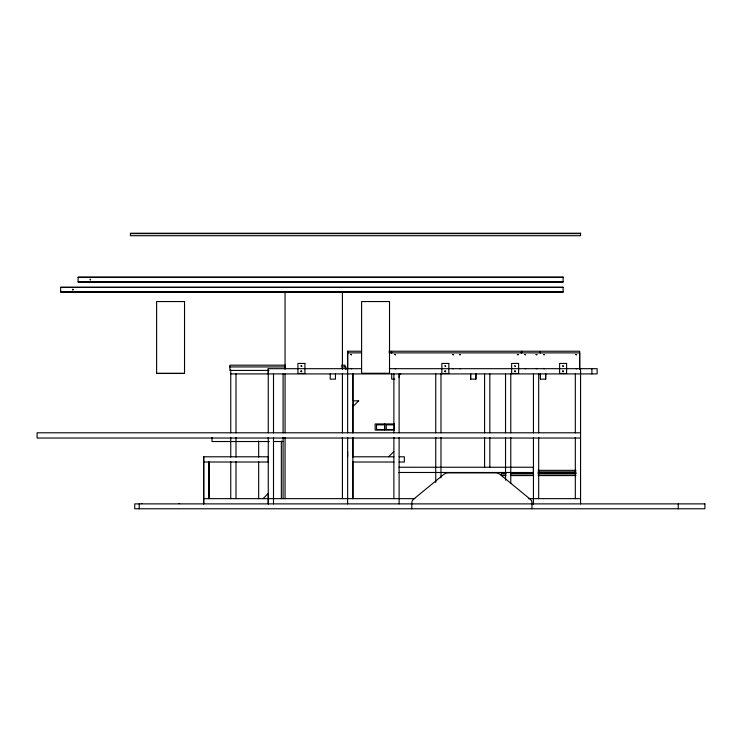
<?xml version="1.0" encoding="UTF-8"?>
<svg xmlns="http://www.w3.org/2000/svg" width="742" height="742" viewBox="0 0 742 742"><rect width="100%" height="100%" fill="white"/><g stroke="black" fill="none" stroke-linecap="round" stroke-linejoin="round"><path stroke-width="1.11" d="M203.716 456.784L203.716 503.883L203.716 456.784L268.261 456.784L268.261 462.016L203.716 462.016M268.261 373.912L268.261 368.681L361.549 368.681M345.03 366.928L345.03 365.185L341.58 365.185M347.646 456.784L347.646 451.544M361.419 351.226L347.646 351.226L347.646 432.818M352.877 461.691L352.877 498.652L352.877 437.437L352.877 457.072M352.877 405.095L352.877 432.818L352.877 373.912L352.877 400.476M391.266 352.886L391.266 351.226L388.966 351.226M391.702 373.912L391.702 379.143L394.837 379.143M391.702 352.877L391.702 351.226L521.236 351.226L521.236 352.877M470.641 379.143L470.641 373.912L470.641 379.143L475.882 379.143L475.882 373.912L475.882 379.143M521.672 351.226L521.672 352.877L521.672 351.226L539.99 351.226L539.99 352.877M533.452 498.652L533.452 503.883L533.452 437.437M545.667 379.143L545.667 373.912L545.667 379.143L540.426 379.143L540.426 373.912M540.426 352.877L540.426 351.226L579.688 351.226L579.688 361.604M579.688 362.04L579.688 369.293L579.688 352.877L388.966 352.886M72.484 289.371L72.558 289.974M90.005 279.892L90.311 279.066L90.617 279.892M72.484 289.445L73.17 289.361M73.17 289.974L73.245 289.371M263.03 498.652L268.261 493.411L268.261 503.883L268.261 437.437M388.641 456.784L393.881 451.544M130.434 233.609L580.559 233.609M78.096 277.332L563.113 277.332M78.096 281.849L563.113 281.849M60.649 287.414L563.113 287.414M60.649 291.931L563.113 291.931M347.646 352.886L361.502 352.877M285.42 365.185L229.881 365.185L229.881 370.425L268.938 370.425M229.881 366.928L285.42 366.928M341.311 366.928L345.902 366.928L345.902 369.553M389.365 368.681L597.134 368.681L597.134 373.912L230.753 373.912M156.608 373.347L184.526 373.347M361.604 373.347L389.522 373.347M399.113 377.4L399.335 374.126L400.856 373.912M394.317 424.86L386.294 424.86L386.294 429.535L394.317 429.535M580.559 432.79L37.1 432.79L37.1 438.03L580.559 438.03M269.337 441.518L211.999 441.518L211.999 437.326M273.919 441.518L283.092 441.518M352.877 456.784L393.928 456.784M399.113 456.784L404.344 456.784L404.344 462.016L399.113 462.016M352.877 462.016L393.928 462.016M398.918 467.247L533.396 467.247L533.396 472.487M538.117 470.335L575.968 470.335M538.117 471.931L575.968 471.931M398.918 472.478L533.535 472.506M538.117 472.506L575.968 472.506M501.416 473.396L506.007 473.396M510.598 473.396L533.535 473.396M538.117 473.396L575.968 473.396M501.416 473.971L506.007 473.971M510.598 473.971L533.535 473.971M538.117 473.971L575.968 473.971M506.007 475.566L501.416 475.566L501.416 472.431M510.598 475.566L533.535 475.566M538.117 475.566L575.968 475.566M203.716 498.652L414.852 498.652M528.415 498.652L580.559 498.652M141.342 503.54L142.214 503.54M178.868 503.54L179.712 503.54M678.253 503.883L678.253 508.771M591.893 368.681L591.893 373.912M580.559 368.681L580.559 503.883M575.319 373.912L575.319 432.818M575.319 437.437L575.319 498.652M540.426 373.476L540.426 379.143M538.683 373.912L538.683 432.818M538.683 437.437L538.683 498.652M533.452 373.912L533.452 432.818M531.958 508.771L531.958 502.9A4.777 4.777 0 0 0 530.215 499.208L500.275 474.611A7.68 7.68 0 0 0 495.406 472.867L448.363 472.867A7.68 7.68 0 0 0 443.493 474.611L413.554 499.208A4.777 4.777 0 0 0 411.801 502.9L411.801 508.771M510.774 373.912L510.774 432.818M510.774 437.437L510.774 483.636M505.534 373.912L505.534 432.818M505.534 437.437L505.534 480.176M489.831 373.912L489.831 432.818M489.831 437.437L489.831 467.469M484.6 373.912L484.6 432.818M484.6 437.437L484.6 467.469M440.98 373.912L440.98 432.818M440.98 437.437L440.98 477.867M435.749 373.912L435.749 432.818M435.749 437.437L435.749 482.486M399.113 373.912L399.113 432.818M399.113 437.437L399.113 503.883M393.881 373.912L393.881 432.818M393.881 437.437L393.881 498.652M384.755 423.951L384.755 430.054M347.646 351.226L347.646 369.293M347.646 437.437L347.646 498.652M347.599 498.652L347.599 503.883M342.414 291.977L342.414 369.34M342.414 373.912L342.414 432.836M342.414 437.437L342.414 498.652M335.458 373.912L335.458 379.143L330.227 379.143L330.227 373.912M285.058 291.977L285.058 369.34M285.058 373.959L285.058 432.836M285.058 437.455L285.058 498.652M283.092 373.912L283.092 432.818M283.092 437.326L283.092 498.652M281.348 441.017L281.348 498.652M273.501 373.912L273.501 432.818M273.501 437.437L273.501 503.883M268.261 368.681L268.261 432.818M258.67 441.017L258.67 457.155M258.67 461.765L258.67 498.652M235.993 373.912L235.993 432.818M235.993 437.437L235.993 457.155M235.993 461.691L235.993 498.652M230.753 369.72L230.753 432.818M230.753 437.437L230.753 457.072M230.753 461.691L230.753 498.652M139.218 503.883L139.218 508.771M208.947 462.016L208.947 498.652L208.947 462.016M300.992 365.945L301.836 366.177L300.992 365.945M300.89 371.148C301.558 373.235 302.504 369.683 300.89 371.148M350.716 354.509L351.56 354.732L350.716 354.509M350.716 368.468L351.56 368.691L350.716 368.468M394.763 354.509L395.607 354.732L394.763 354.509M394.763 368.468L395.607 368.691L394.763 368.468M444.922 365.945L445.719 366.279L444.968 365.843M444.82 371.148C445.488 373.235 446.443 369.683 444.82 371.148M452.555 354.509L453.399 354.732L452.555 354.509M452.555 368.468L453.399 368.691L452.555 368.468M459.539 354.509L460.383 354.732L459.539 354.509M459.539 368.468L460.383 368.691L459.539 368.468M514.707 365.945L515.514 366.279L514.753 365.843M514.605 371.148C515.273 373.235 516.228 369.683 514.605 371.148M517.332 354.509L518.166 354.732L517.332 354.509M524.742 354.509L525.586 354.732L524.742 354.509M524.742 368.468L525.586 368.691L524.742 368.468M536.086 354.509L536.92 354.732L536.086 354.509M536.086 368.468L536.92 368.691L536.086 368.468M543.496 354.509L544.34 354.732L543.496 354.509M543.496 368.468L544.34 368.691L543.496 368.468M562.686 365.945L563.53 366.177L562.686 365.945M562.584 371.148C563.252 373.235 564.198 369.683 562.584 371.148M575.773 354.509L576.617 354.732L575.773 354.509M575.773 368.468L576.617 368.691L575.773 368.468M358.655 400.838L353.424 406.078L353.424 400.838L358.655 400.838M580.559 233.229L130.434 233.229L130.434 235.696L580.559 235.696L580.559 233.229M563.113 277.156L78.096 277.156L78.096 282.025L563.113 282.025L563.113 277.156M563.113 287.237L60.649 287.237L60.649 292.107L563.113 292.107L563.113 287.237M184.526 301.549L156.608 301.549L156.608 373.467L184.526 373.467L184.526 301.549M389.522 301.549L361.604 301.549L361.604 373.467L389.522 373.467L389.522 301.549M304.906 363.441L297.922 363.441L297.922 373.476L304.906 373.476L304.906 363.441M448.836 363.441L441.861 363.441L441.861 373.476L448.836 373.476L448.836 363.441M518.621 363.441L511.646 363.441L511.646 373.476L518.621 373.476L518.621 363.441M566.6 363.441L559.616 363.441L559.616 373.476L566.6 373.476L566.6 363.441M394.345 423.951L375.155 423.951L375.155 430.054L394.345 430.054L394.345 423.951M384.542 424.86L376.519 424.86L376.519 429.535L384.542 429.535L384.542 424.86M704.9 503.883L134.729 503.883L134.729 508.771L704.9 508.771L704.9 503.883"/></g></svg>
